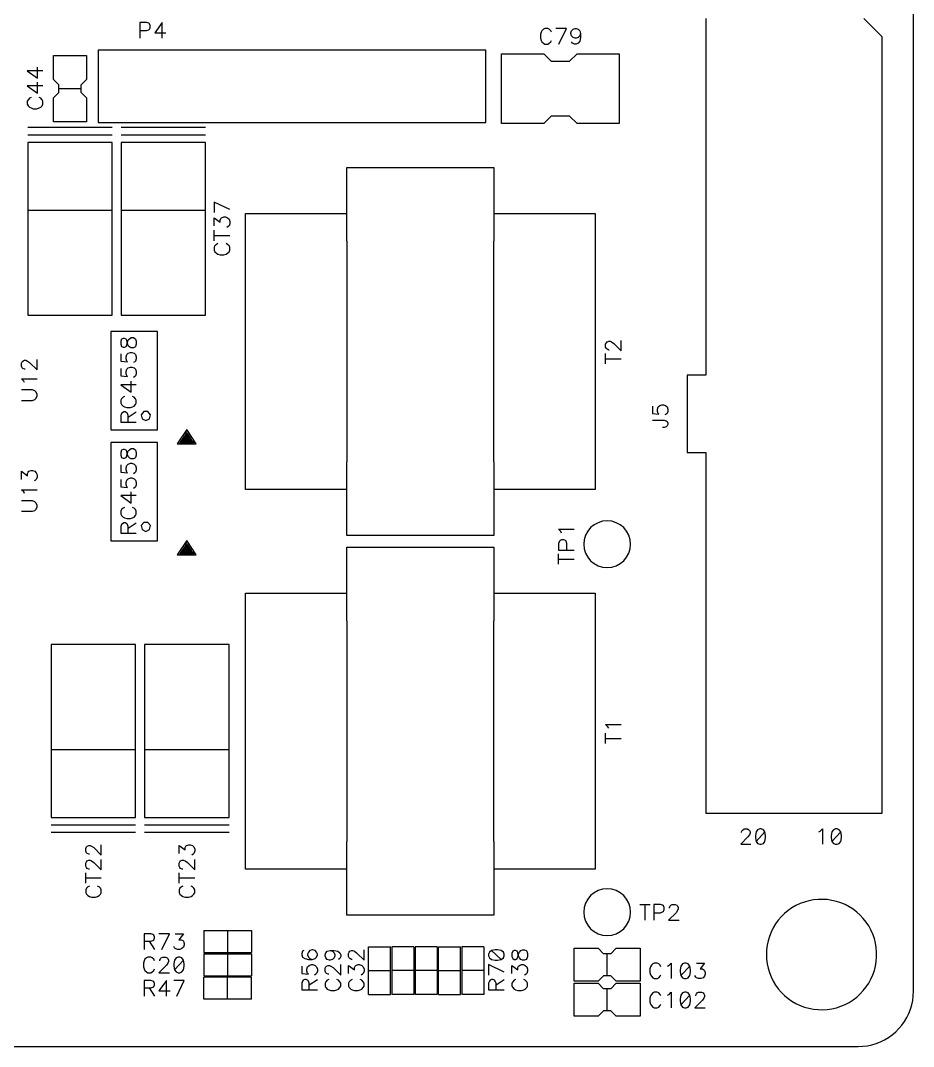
# Model space of a CAD drawing. Extents: x 295 to 953, y 10 to 290.
# Drawn here: x 703.4 to 800.5, y 69.9 to 181.4 of the extents above; entities that cross this region are included whole.
import ezdxf

# ---------------------------------------------------------------- set-up
doc = ezdxf.new("R2010")
doc.units = 0
doc.header["$LTSCALE"] = 5
doc.header["$MEASUREMENT"] = 0
doc.layers.add('130409_DV-DPH-A6_TSK', color=10, linetype='CONTINUOUS')

msp = doc.modelspace()

# ---------------------------------------------------------------- linework, layer by layer
at = {"layer": '130409_DV-DPH-A6_TSK', "color": 7}
for p, q in [((800.48, 75.88), (800.48, 263.88)), ((800.48, 75.88), (800.48, 263.88)), ((717.06, 181.22), (716.33, 181.22)), ((716.33, 181.22), (716.33, 179.51)), ((717.31, 181.14), (717.06, 181.22)), ((717.39, 181.06), (717.31, 181.14)), ((717.47, 180.9), (717.39, 181.06)), ((717.47, 180.65), (717.47, 180.9)), ((718.78, 181.22), (717.96, 180.08)), ((718.78, 179.51), (718.78, 181.22)), ((777.89, 181.66), (777.89, 142.86)), ((797.08, 179.66), (795.09, 181.66)), ((716.33, 180.33), (717.06, 180.33)), ((717.06, 180.33), (717.31, 180.41)), ((717.31, 180.41), (717.39, 180.49)), ((717.39, 180.49), (717.47, 180.65)), ((717.96, 180.08), (719.18, 180.08)), ((759.98, 180.16), (759.91, 179.92)), ((759.91, 179.92), (759.91, 179.52)), ((760.07, 180.32), (759.98, 180.16)), ((760.23, 180.48), (760.07, 180.32)), ((760.39, 180.57), (760.23, 180.48)), ((760.71, 180.57), (760.39, 180.57)), ((760.87, 180.48), (760.71, 180.57)), ((761.04, 180.32), (760.87, 180.48)), ((761.12, 180.16), (761.04, 180.32)), ((762.73, 180.57), (761.6, 180.57)), ((761.92, 178.87), (762.73, 180.57)), ((763.22, 180.08), (763.3, 180.32)), ((763.22, 180), (763.22, 180.08)), ((763.3, 179.76), (763.22, 180)), ((763.3, 180.32), (763.46, 180.48)), ((763.46, 179.59), (763.3, 179.76)), ((763.46, 180.48), (763.7, 180.57)), ((763.7, 179.52), (763.46, 179.59)), ((763.7, 180.57), (763.78, 180.57)), ((763.78, 180.57), (764.02, 180.48)), ((764.02, 179.59), (763.78, 179.52)), ((764.02, 180.48), (764.19, 180.32)), ((764.19, 179.76), (764.02, 179.59)), ((764.19, 180.32), (764.26, 180)), ((764.26, 180), (764.19, 179.76)), ((764.26, 179.59), (764.19, 179.19)), ((764.26, 180), (764.26, 179.59)), ((797.08, 95.26), (797.08, 179.66)), ((759.91, 179.52), (759.98, 179.27)), ((759.98, 179.27), (760.07, 179.11)), ((760.07, 179.11), (760.23, 178.95)), ((760.23, 178.95), (760.39, 178.87)), ((760.39, 178.87), (760.71, 178.87)), ((760.71, 178.87), (760.87, 178.95)), ((760.87, 178.95), (761.04, 179.11)), ((761.04, 179.11), (761.12, 179.27)), ((763.38, 178.95), (763.3, 179.11)), ((763.62, 178.87), (763.38, 178.95)), ((763.78, 178.87), (763.62, 178.87)), ((763.78, 179.52), (763.7, 179.52)), ((764.02, 178.95), (763.78, 178.87)), ((764.19, 179.19), (764.02, 178.95)), ((706.94, 175.02), (706.94, 177.62)), ((706.94, 177.62), (710.55, 177.62)), ((710.55, 177.62), (710.55, 175.02)), ((730.34, 178.21), (711.8, 178.21)), ((711.8, 178.21), (711.8, 170.34)), ((753.96, 178.21), (730.34, 178.21)), ((753.96, 170.34), (753.96, 178.21)), ((755.69, 170.22), (755.69, 177.82)), ((755.69, 177.82), (760.28, 177.82)), ((760.28, 177.82), (761.09, 177.02)), ((763.08, 177.02), (763.89, 177.82)), ((763.89, 177.82), (768.48, 177.82)), ((768.48, 177.82), (768.48, 170.22)), ((705.23, 175.15), (705.23, 176.36)), ((761.09, 177.02), (763.08, 177.02)), ((705.8, 175.96), (704.1, 175.96)), ((704.1, 175.96), (705.23, 175.15)), ((705.8, 174.34), (704.1, 174.34)), ((704.1, 174.34), (705.23, 173.53)), ((705.23, 173.53), (705.23, 174.74)), ((707.54, 174.42), (706.94, 175.02)), ((707.54, 173.62), (707.54, 174.42)), ((707.54, 174.02), (709.95, 174.02)), ((710.55, 175.02), (709.95, 174.42)), ((709.95, 173.62), (709.95, 174.42)), ((704.35, 172.97), (704.19, 172.81)), ((704.51, 173.05), (704.35, 172.97)), ((705.56, 172.97), (705.39, 173.05)), ((705.72, 172.81), (705.56, 172.97)), ((706.94, 173.02), (707.54, 173.62)), ((706.94, 170.42), (706.94, 173.02)), ((709.95, 173.62), (710.55, 173.02)), ((710.55, 173.02), (710.55, 170.42)), ((704.19, 172.81), (704.1, 172.65)), ((704.1, 172.65), (704.1, 172.33)), ((704.1, 172.33), (704.19, 172.16)), ((704.19, 172.16), (704.35, 172)), ((704.35, 172), (704.51, 171.92)), ((704.51, 171.92), (704.75, 171.84)), ((704.75, 171.84), (705.15, 171.84)), ((705.15, 171.84), (705.39, 171.92)), ((705.39, 171.92), (705.56, 172)), ((705.56, 172), (705.72, 172.16)), ((705.8, 172.65), (705.72, 172.81)), ((705.72, 172.16), (705.8, 172.33)), ((705.8, 172.33), (705.8, 172.65)), ((761.09, 171.02), (760.28, 170.22)), ((763.08, 171.02), (761.09, 171.02)), ((763.89, 170.22), (763.08, 171.02)), ((713.34, 169.78), (704.15, 169.78)), ((710.55, 170.42), (706.94, 170.42)), ((711.8, 170.34), (753.96, 170.34)), ((723.5, 169.78), (714.31, 169.78)), ((760.28, 170.22), (755.69, 170.22)), ((768.48, 170.22), (763.89, 170.22)), ((713.34, 168.98), (704.15, 168.98)), ((723.5, 168.98), (714.31, 168.98)), ((704.15, 168.18), (704.15, 149.38)), ((713.34, 168.18), (704.15, 168.18)), ((713.34, 149.38), (713.34, 168.18)), ((714.31, 168.18), (714.31, 149.38)), ((723.5, 168.18), (714.31, 168.18)), ((723.5, 149.38), (723.5, 168.18)), ((738.85, 165.45), (754.84, 165.45)), ((738.85, 157.45), (738.85, 165.45)), ((754.84, 165.45), (754.84, 157.45)), ((713.34, 160.78), (704.15, 160.78)), ((723.5, 160.78), (714.31, 160.78)), ((726.12, 160.87), (724.43, 161.67)), ((724.43, 161.67), (724.43, 160.55)), ((724.43, 159.1), (724.43, 159.99)), ((724.43, 159.99), (725.07, 159.5)), ((725.07, 159.74), (725.16, 159.9)), ((725.07, 159.5), (725.07, 159.74)), ((725.16, 159.9), (725.24, 159.99)), ((725.24, 159.99), (725.48, 160.07)), ((725.48, 160.07), (725.64, 160.07)), ((725.64, 160.07), (725.88, 159.99)), ((725.88, 159.99), (726.04, 159.82)), ((726.04, 159.82), (726.12, 159.58)), ((726.12, 159.58), (726.12, 159.34)), ((727.84, 160.44), (738.85, 160.44)), ((727.84, 130.45), (727.84, 160.44)), ((754.84, 160.44), (765.85, 160.44)), ((765.85, 160.44), (765.85, 130.45)), ((724.43, 157.49), (724.43, 158.62)), ((725.96, 159.02), (725.8, 158.94)), ((726.04, 159.1), (725.96, 159.02)), ((726.12, 159.34), (726.04, 159.1)), ((724.43, 158.06), (726.12, 158.06)), ((738.85, 157.45), (738.85, 133.44)), ((754.84, 133.44), (754.84, 157.45)), ((724.51, 156.93), (724.43, 156.77)), ((724.43, 156.77), (724.43, 156.45)), ((724.43, 156.45), (724.51, 156.29)), ((724.67, 157.09), (724.51, 156.93)), ((724.51, 156.29), (724.67, 156.13)), ((724.84, 157.17), (724.67, 157.09)), ((725.88, 157.09), (725.72, 157.17)), ((726.04, 156.93), (725.88, 157.09)), ((725.88, 156.13), (726.04, 156.29)), ((726.12, 156.77), (726.04, 156.93)), ((726.04, 156.29), (726.12, 156.45)), ((726.12, 156.45), (726.12, 156.77)), ((724.67, 156.13), (724.84, 156.04)), ((724.84, 156.04), (725.07, 155.96)), ((725.07, 155.96), (725.48, 155.96)), ((725.48, 155.96), (725.72, 156.04)), ((725.72, 156.04), (725.88, 156.13)), ((704.15, 149.38), (713.34, 149.38)), ((714.31, 149.38), (723.5, 149.38)), ((713.19, 147.61), (713.19, 136.94)), ((718.27, 147.61), (713.19, 147.61)), ((718.27, 146.08), (718.27, 147.61)), ((714.36, 146.79), (714.28, 146.55)), ((714.28, 146.55), (714.28, 146.23)), ((714.28, 146.23), (714.36, 145.99)), ((714.52, 146.87), (714.36, 146.79)), ((714.68, 146.87), (714.52, 146.87)), ((714.84, 146.79), (714.68, 146.87)), ((714.92, 146.63), (714.84, 146.79)), ((714.84, 145.99), (714.92, 146.15)), ((715, 146.31), (714.92, 146.63)), ((714.92, 146.15), (715, 146.47)), ((715, 146.47), (715.08, 146.71)), ((715.08, 146.07), (715, 146.31)), ((715.08, 146.71), (715.24, 146.87)), ((715.24, 146.87), (715.4, 146.95)), ((715.4, 146.95), (715.64, 146.95)), ((715.64, 146.95), (715.8, 146.87)), ((715.8, 146.87), (715.88, 146.79)), ((715.88, 146.79), (715.96, 146.55)), ((715.96, 146.23), (715.88, 145.99)), ((715.96, 146.55), (715.96, 146.23)), ((767, 146.24), (767.09, 146.4)), ((767, 145.92), (767, 146.24)), ((767.09, 146.4), (767.16, 146.48)), ((767.16, 146.48), (767.33, 146.55)), ((767.33, 146.55), (767.48, 146.55)), ((767.48, 146.55), (767.64, 146.48)), ((767.64, 146.48), (767.88, 146.32)), ((767.88, 146.32), (768.67, 145.52)), ((768.67, 145.52), (768.67, 146.64)), ((714.28, 145.19), (714.28, 144.39)), ((714.36, 145.99), (714.52, 145.91)), ((714.52, 145.91), (714.68, 145.91)), ((714.68, 145.91), (714.84, 145.99)), ((714.84, 144.87), (714.92, 145.11)), ((714.92, 145.11), (715.08, 145.27)), ((715.24, 145.91), (715.08, 146.07)), ((715.08, 145.27), (715.32, 145.35)), ((715.4, 145.83), (715.24, 145.91)), ((715.32, 145.35), (715.48, 145.35)), ((715.64, 145.83), (715.4, 145.83)), ((715.48, 145.35), (715.72, 145.27)), ((715.8, 145.91), (715.64, 145.83)), ((715.72, 145.27), (715.88, 145.11)), ((715.88, 145.99), (715.8, 145.91)), ((715.88, 145.11), (715.96, 144.87)), ((718.27, 136.94), (718.27, 146.08)), ((767.09, 145.76), (767, 145.92)), ((767, 144.1), (767, 145.21)), ((767.16, 145.68), (767.09, 145.76)), ((767.33, 145.6), (767.16, 145.68)), ((767.4, 145.6), (767.33, 145.6)), ((703.47, 144.17), (703.55, 144.32)), ((703.47, 143.84), (703.47, 144.17)), ((703.55, 144.32), (703.63, 144.41)), ((703.63, 144.41), (703.79, 144.49)), ((703.79, 144.49), (703.95, 144.49)), ((703.95, 144.49), (704.11, 144.41)), ((704.11, 144.41), (704.36, 144.25)), ((704.36, 144.25), (705.17, 143.44)), ((705.17, 143.44), (705.17, 144.57)), ((714.28, 144.39), (715, 144.31)), ((714.84, 144.63), (714.84, 144.87)), ((714.92, 144.39), (714.84, 144.63)), ((715, 144.31), (714.92, 144.39)), ((715.8, 144.31), (715.64, 144.23)), ((715.88, 144.39), (715.8, 144.31)), ((715.96, 144.63), (715.88, 144.39)), ((715.96, 144.87), (715.96, 144.63)), ((767, 144.65), (768.67, 144.65)), ((703.55, 143.68), (703.47, 143.84)), ((703.63, 143.6), (703.55, 143.68)), ((703.79, 143.52), (703.63, 143.6)), ((703.87, 143.52), (703.79, 143.52)), ((714.28, 143.59), (714.28, 142.79)), ((714.28, 142.79), (715, 142.71)), ((714.84, 143.27), (714.92, 143.51)), ((714.84, 143.03), (714.84, 143.27)), ((714.92, 142.79), (714.84, 143.03)), ((714.92, 143.51), (715.08, 143.67)), ((715, 142.71), (714.92, 142.79)), ((715.08, 143.67), (715.32, 143.75)), ((715.32, 143.75), (715.48, 143.75)), ((715.48, 143.75), (715.72, 143.67)), ((715.72, 143.67), (715.88, 143.51)), ((715.88, 142.79), (715.8, 142.71)), ((715.88, 143.51), (715.96, 143.27)), ((715.96, 143.03), (715.88, 142.79)), ((715.96, 143.27), (715.96, 143.03)), ((777.89, 142.86), (775.88, 142.86)), ((775.88, 142.86), (775.88, 134.46)), ((703.71, 142.23), (703.47, 142.47)), ((703.47, 142.47), (705.17, 142.47)), ((703.79, 142.07), (703.71, 142.23)), ((715.96, 141.83), (714.28, 141.83)), ((714.28, 141.83), (715.4, 141.03)), ((715.4, 141.03), (715.4, 142.23)), ((715.8, 142.71), (715.64, 142.63)), ((704.68, 141.26), (703.47, 141.26)), ((704.92, 141.18), (704.68, 141.26)), ((705.08, 141.02), (704.92, 141.18)), ((705.17, 140.78), (705.08, 141.02)), ((705.08, 140.37), (705.17, 140.62)), ((705.17, 140.62), (705.17, 140.78)), ((714.68, 140.55), (714.52, 140.47)), ((715.72, 140.47), (715.56, 140.55)), ((703.47, 140.13), (704.68, 140.13)), ((704.68, 140.13), (704.92, 140.21)), ((704.92, 140.21), (705.08, 140.37)), ((714.36, 140.31), (714.28, 140.15)), ((714.28, 140.15), (714.28, 139.83)), ((714.28, 139.83), (714.36, 139.67)), ((714.52, 140.47), (714.36, 140.31)), ((714.36, 139.67), (714.52, 139.51)), ((714.52, 139.51), (714.68, 139.43)), ((715.56, 139.43), (715.72, 139.51)), ((715.88, 140.31), (715.72, 140.47)), ((715.72, 139.51), (715.88, 139.67)), ((715.96, 140.15), (715.88, 140.31)), ((715.88, 139.67), (715.96, 139.83)), ((715.96, 139.83), (715.96, 140.15)), ((772.08, 139.49), (772.08, 138.7)), ((772.72, 139.41), (772.88, 139.57)), ((772.88, 139.57), (773.12, 139.65)), ((773.12, 139.65), (773.28, 139.65)), ((773.28, 139.65), (773.51, 139.57)), ((773.51, 139.57), (773.68, 139.41)), ((714.36, 138.71), (714.28, 138.47)), ((714.28, 138.47), (714.28, 137.75)), ((714.44, 138.79), (714.36, 138.71)), ((714.6, 138.87), (714.44, 138.79)), ((714.76, 138.87), (714.6, 138.87)), ((714.68, 139.43), (714.92, 139.35)), ((714.92, 138.79), (714.76, 138.87)), ((714.92, 139.35), (715.32, 139.35)), ((715, 138.71), (714.92, 138.79)), ((715.08, 138.47), (715, 138.71)), ((715.08, 138.31), (715.96, 138.87)), ((715.08, 137.75), (715.08, 138.47)), ((715.32, 139.35), (715.56, 139.43)), ((716.78, 138.92), (716.5, 138.57)), ((716.5, 138.57), (716.6, 138.14)), ((717.22, 138.92), (716.78, 138.92)), ((717.5, 138.57), (717.22, 138.92)), ((717.4, 138.14), (717.5, 138.57)), ((772.08, 138.7), (772.8, 138.62)), ((772.64, 139.17), (772.72, 139.41)), ((772.64, 138.93), (772.64, 139.17)), ((772.72, 138.7), (772.64, 138.93)), ((772.8, 138.62), (772.72, 138.7)), ((773.59, 138.62), (773.44, 138.54)), ((773.68, 138.7), (773.59, 138.62)), ((773.68, 139.41), (773.75, 139.17)), ((773.75, 138.93), (773.68, 138.7)), ((773.75, 139.17), (773.75, 138.93)), ((714.28, 137.75), (715.96, 137.75)), ((716.6, 138.14), (717, 137.95)), ((717, 137.95), (717.4, 138.14)), ((772.08, 137.98), (773.35, 137.98)), ((773.35, 137.98), (773.59, 137.9)), ((773.59, 137.27), (773.35, 137.19)), ((773.59, 137.9), (773.68, 137.83)), ((773.68, 137.35), (773.59, 137.27)), ((773.68, 137.83), (773.75, 137.66)), ((773.75, 137.51), (773.68, 137.35)), ((773.75, 137.66), (773.75, 137.51)), ((713.19, 136.94), (718.27, 136.94)), ((721.44, 136.96), (720.41, 135.41)), ((721.04, 136.13), (721.85, 136.13)), ((721.12, 136.24), (721.77, 136.24)), ((721.2, 136.36), (721.69, 136.36)), ((721.27, 136.48), (721.62, 136.48)), ((721.36, 136.59), (721.53, 136.59)), ((721.43, 136.71), (721.46, 136.71)), ((722.48, 135.41), (721.44, 136.96)), ((773.35, 137.19), (773.2, 137.19)), ((713.19, 135.54), (713.19, 124.87)), ((718.27, 135.54), (713.19, 135.54)), ((718.27, 134.02), (718.27, 135.54)), ((720.41, 135.41), (722.48, 135.41)), ((720.65, 135.54), (722.24, 135.54)), ((720.73, 135.66), (722.16, 135.66)), ((720.81, 135.77), (722.08, 135.77)), ((720.88, 135.89), (722.01, 135.89)), ((720.96, 136.01), (721.93, 136.01)), ((714.36, 134.73), (714.28, 134.48)), ((714.28, 134.48), (714.28, 134.16)), ((714.28, 134.16), (714.36, 133.93)), ((714.52, 134.8), (714.36, 134.73)), ((714.36, 133.93), (714.52, 133.84)), ((714.68, 134.8), (714.52, 134.8)), ((714.84, 134.73), (714.68, 134.8)), ((714.68, 133.84), (714.84, 133.93)), ((714.92, 134.57), (714.84, 134.73)), ((714.84, 133.93), (714.92, 134.09)), ((715, 134.25), (714.92, 134.57)), ((714.92, 134.09), (715, 134.41)), ((715, 134.41), (715.08, 134.65)), ((715.08, 134.01), (715, 134.25)), ((715.08, 134.65), (715.24, 134.8)), ((715.24, 133.84), (715.08, 134.01)), ((715.24, 134.8), (715.4, 134.89)), ((715.4, 134.89), (715.64, 134.89)), ((715.64, 134.89), (715.8, 134.8)), ((715.8, 134.8), (715.88, 134.73)), ((715.88, 133.93), (715.8, 133.84)), ((715.88, 134.73), (715.96, 134.48)), ((715.96, 134.16), (715.88, 133.93)), ((715.96, 134.48), (715.96, 134.16)), ((718.27, 124.87), (718.27, 134.02)), ((775.88, 134.46), (777.89, 134.46)), ((777.89, 134.46), (777.89, 95.26)), ((714.28, 133.13), (714.28, 132.33)), ((714.52, 133.84), (714.68, 133.84)), ((714.84, 132.81), (714.92, 133.05)), ((714.84, 132.56), (714.84, 132.81)), ((714.92, 133.05), (715.08, 133.2)), ((715.08, 133.2), (715.32, 133.29)), ((715.4, 133.77), (715.24, 133.84)), ((715.32, 133.29), (715.48, 133.29)), ((715.64, 133.77), (715.4, 133.77)), ((715.48, 133.29), (715.72, 133.2)), ((715.8, 133.84), (715.64, 133.77)), ((715.72, 133.2), (715.88, 133.05)), ((715.88, 133.05), (715.96, 132.81)), ((715.96, 132.81), (715.96, 132.56)), ((738.85, 125.45), (738.85, 133.44)), ((754.84, 133.44), (754.84, 125.45)), ((703.47, 131.54), (703.47, 132.42)), ((703.47, 132.42), (704.11, 131.94)), ((704.11, 132.18), (704.2, 132.34)), ((704.11, 131.94), (704.11, 132.18)), ((704.2, 132.34), (704.28, 132.42)), ((704.28, 132.42), (704.52, 132.5)), ((704.52, 132.5), (704.68, 132.5)), ((704.68, 132.5), (704.92, 132.42)), ((704.92, 132.42), (705.08, 132.26)), ((705.08, 132.26), (705.17, 132.02)), ((705.17, 131.78), (705.08, 131.54)), ((705.17, 132.02), (705.17, 131.78)), ((714.28, 132.33), (715, 132.24)), ((714.92, 132.33), (714.84, 132.56)), ((715, 132.24), (714.92, 132.33)), ((715.08, 131.6), (715.32, 131.69)), ((715.32, 131.69), (715.48, 131.69)), ((715.48, 131.69), (715.72, 131.6)), ((715.8, 132.24), (715.64, 132.16)), ((715.88, 132.33), (715.8, 132.24)), ((715.96, 132.56), (715.88, 132.33)), ((705, 131.46), (704.84, 131.38)), ((705.08, 131.54), (705, 131.46)), ((714.28, 131.52), (714.28, 130.73)), ((714.28, 130.73), (715, 130.64)), ((714.84, 131.2), (714.92, 131.45)), ((714.84, 130.96), (714.84, 131.2)), ((714.92, 130.73), (714.84, 130.96)), ((714.92, 131.45), (715.08, 131.6)), ((715, 130.64), (714.92, 130.73)), ((715.8, 130.64), (715.64, 130.56)), ((715.72, 131.6), (715.88, 131.45)), ((715.88, 130.73), (715.8, 130.64)), ((715.88, 131.45), (715.96, 131.2)), ((715.96, 130.96), (715.88, 130.73)), ((715.96, 131.2), (715.96, 130.96)), ((703.71, 130.17), (703.47, 130.41)), ((703.47, 130.41), (705.17, 130.41)), ((703.79, 130), (703.71, 130.17)), ((715.96, 129.77), (714.28, 129.77)), ((714.28, 129.77), (715.4, 128.96)), ((715.4, 128.96), (715.4, 130.17)), ((738.85, 130.45), (727.84, 130.45)), ((765.85, 130.45), (754.84, 130.45)), ((704.68, 129.2), (703.47, 129.2)), ((704.92, 129.11), (704.68, 129.2)), ((705.08, 128.95), (704.92, 129.11)), ((704.92, 128.15), (705.08, 128.31)), ((705.17, 128.71), (705.08, 128.95)), ((705.08, 128.31), (705.17, 128.55)), ((705.17, 128.55), (705.17, 128.71)), ((714.52, 128.4), (714.36, 128.25)), ((714.68, 128.48), (714.52, 128.4)), ((715.72, 128.4), (715.56, 128.48)), ((715.88, 128.25), (715.72, 128.4)), ((703.47, 128.07), (704.68, 128.07)), ((704.68, 128.07), (704.92, 128.15)), ((714.36, 128.25), (714.28, 128.08)), ((714.28, 128.08), (714.28, 127.76)), ((714.28, 127.76), (714.36, 127.6)), ((714.36, 127.6), (714.52, 127.44)), ((714.52, 127.44), (714.68, 127.36)), ((714.68, 127.36), (714.92, 127.28)), ((714.92, 127.28), (715.32, 127.28)), ((715.32, 127.28), (715.56, 127.36)), ((715.56, 127.36), (715.72, 127.44)), ((715.72, 127.44), (715.88, 127.6)), ((715.96, 128.08), (715.88, 128.25)), ((715.88, 127.6), (715.96, 127.76)), ((715.96, 127.76), (715.96, 128.08)), ((714.36, 126.64), (714.28, 126.4)), ((714.28, 126.4), (714.28, 125.68)), ((714.44, 126.72), (714.36, 126.64)), ((714.6, 126.8), (714.44, 126.72)), ((714.76, 126.8), (714.6, 126.8)), ((714.92, 126.72), (714.76, 126.8)), ((715, 126.64), (714.92, 126.72)), ((715.08, 126.4), (715, 126.64)), ((715.08, 126.24), (715.96, 126.8)), ((715.08, 125.68), (715.08, 126.4)), ((716.78, 126.85), (716.5, 126.51)), ((716.5, 126.51), (716.6, 126.08)), ((716.6, 126.08), (717, 125.89)), ((717.22, 126.85), (716.78, 126.85)), ((717, 125.89), (717.4, 126.08)), ((717.5, 126.51), (717.22, 126.85)), ((717.4, 126.08), (717.5, 126.51)), ((762.13, 125.86), (761.88, 126.11)), ((761.88, 126.11), (763.58, 126.11)), ((765.37, 126.29), (765.05, 125.9)), ((765.76, 126.6), (765.37, 126.29)), ((766.19, 126.83), (765.76, 126.6)), ((766.67, 126.98), (766.19, 126.83)), ((767.17, 127.03), (766.67, 126.98)), ((767.66, 126.98), (767.17, 127.03)), ((768.14, 126.83), (767.66, 126.98)), ((768.57, 126.6), (768.14, 126.83)), ((768.96, 126.29), (768.57, 126.6)), ((769.28, 125.9), (768.96, 126.29)), ((714.28, 125.68), (715.96, 125.68)), ((754.84, 125.45), (738.85, 125.45)), ((762.21, 124.97), (762.05, 124.89)), ((762.21, 125.7), (762.13, 125.86)), ((762.45, 124.97), (762.21, 124.97)), ((762.62, 124.89), (762.45, 124.97)), ((764.67, 124.98), (764.63, 124.49)), ((764.82, 125.46), (764.67, 124.98)), ((765.05, 125.9), (764.82, 125.46)), ((769.51, 125.46), (769.28, 125.9)), ((769.66, 124.98), (769.51, 125.46)), ((769.71, 124.49), (769.66, 124.98)), ((713.19, 124.87), (718.27, 124.87)), ((721.44, 124.89), (720.41, 123.35)), ((720.88, 123.83), (722.01, 123.83)), ((720.96, 123.94), (721.93, 123.94)), ((721.04, 124.06), (721.85, 124.06)), ((721.12, 124.18), (721.77, 124.18)), ((721.2, 124.29), (721.69, 124.29)), ((721.27, 124.41), (721.62, 124.41)), ((721.36, 124.53), (721.53, 124.53)), ((721.43, 124.65), (721.46, 124.65)), ((722.48, 123.35), (721.44, 124.89)), ((738.85, 124.17), (754.84, 124.17)), ((738.85, 116.17), (738.85, 124.17)), ((754.84, 124.17), (754.84, 116.17)), ((761.97, 124.81), (761.88, 124.57)), ((761.88, 124.57), (761.88, 123.84)), ((761.88, 123.84), (763.58, 123.84)), ((762.05, 124.89), (761.97, 124.81)), ((762.69, 124.81), (762.62, 124.89)), ((762.77, 124.57), (762.69, 124.81)), ((762.77, 123.84), (762.77, 124.57)), ((764.63, 124.49), (764.67, 123.99)), ((764.67, 123.99), (764.82, 123.52)), ((769.51, 123.52), (769.66, 123.99)), ((769.66, 123.99), (769.71, 124.49)), ((720.41, 123.35), (722.48, 123.35)), ((720.65, 123.48), (722.24, 123.48)), ((720.73, 123.59), (722.16, 123.59)), ((720.81, 123.71), (722.08, 123.71)), ((761.88, 122.31), (761.88, 123.44)), ((761.88, 122.87), (763.58, 122.87)), ((764.82, 123.52), (765.05, 123.08)), ((765.05, 123.08), (765.37, 122.69)), ((768.96, 122.69), (769.28, 123.08)), ((769.28, 123.08), (769.51, 123.52)), ((765.37, 122.69), (765.76, 122.38)), ((765.76, 122.38), (766.19, 122.15)), ((766.19, 122.15), (766.67, 122)), ((766.67, 122), (767.17, 121.95)), ((767.17, 121.95), (767.66, 122)), ((767.66, 122), (768.14, 122.15)), ((768.14, 122.15), (768.57, 122.38)), ((768.57, 122.38), (768.96, 122.69)), ((727.84, 119.17), (738.85, 119.17)), ((727.84, 89.17), (727.84, 119.17)), ((754.84, 119.17), (765.85, 119.17)), ((765.85, 119.17), (765.85, 89.17)), ((738.85, 116.17), (738.85, 92.17)), ((754.84, 92.17), (754.84, 116.17)), ((706.69, 113.57), (706.69, 94.77)), ((715.88, 113.57), (706.69, 113.57)), ((715.88, 94.77), (715.88, 113.57)), ((716.85, 113.57), (716.85, 94.77)), ((726.04, 113.57), (716.85, 113.57)), ((726.04, 94.77), (726.04, 113.57)), ((767.24, 104.64), (767, 104.88)), ((767, 104.88), (768.67, 104.88)), ((767, 102.82), (767, 103.93)), ((767.33, 104.49), (767.24, 104.64)), ((767, 103.37), (768.67, 103.37)), ((706.69, 102.17), (715.88, 102.17)), ((716.85, 102.17), (726.04, 102.17)), ((777.89, 95.26), (797.08, 95.26)), ((706.69, 94.77), (715.88, 94.77)), ((706.69, 93.97), (715.88, 93.97)), ((716.85, 94.77), (726.04, 94.77)), ((716.85, 93.97), (726.04, 93.97)), ((706.69, 93.17), (715.88, 93.17)), ((716.85, 93.17), (726.04, 93.17)), ((782.48, 92.66), (781.69, 91.87)), ((781.77, 93.21), (781.85, 93.38)), ((781.77, 93.14), (781.77, 93.21)), ((781.85, 93.38), (781.93, 93.45)), ((781.93, 93.45), (782.09, 93.53)), ((782.09, 93.53), (782.41, 93.53)), ((782.41, 93.53), (782.57, 93.45)), ((782.64, 92.9), (782.48, 92.66)), ((782.57, 93.45), (782.64, 93.38)), ((782.64, 93.38), (782.72, 93.21)), ((782.72, 93.06), (782.64, 92.9)), ((782.72, 93.21), (782.72, 93.06)), ((783.36, 93.21), (783.28, 92.82)), ((783.28, 92.82), (783.28, 92.58)), ((783.51, 93.45), (783.36, 93.21)), ((784.31, 93.21), (783.36, 92.18)), ((783.75, 93.53), (783.51, 93.45)), ((783.91, 93.53), (783.75, 93.53)), ((784.15, 93.45), (783.91, 93.53)), ((784.31, 93.21), (784.15, 93.45)), ((784.39, 92.82), (784.31, 93.21)), ((784.39, 92.58), (784.39, 92.82)), ((790.19, 93.21), (790.34, 93.3)), ((790.34, 93.3), (790.58, 93.53)), ((790.58, 93.53), (790.58, 91.87)), ((791.61, 93.21), (791.53, 92.82)), ((791.53, 92.82), (791.53, 92.58)), ((791.77, 93.45), (791.61, 93.21)), ((792.57, 93.21), (791.61, 92.18)), ((792.01, 93.53), (791.77, 93.45)), ((792.17, 93.53), (792.01, 93.53)), ((792.4, 93.45), (792.17, 93.53)), ((792.57, 93.21), (792.4, 93.45)), ((792.64, 92.82), (792.57, 93.21)), ((792.64, 92.58), (792.64, 92.82)), ((710.46, 91.42), (710.54, 91.58)), ((710.54, 91.58), (710.62, 91.67)), ((710.62, 91.67), (710.78, 91.75)), ((710.78, 91.75), (710.94, 91.75)), ((710.94, 91.75), (711.1, 91.67)), ((711.1, 91.67), (711.35, 91.5)), ((711.35, 91.5), (712.15, 90.7)), ((712.15, 90.7), (712.15, 91.82)), ((720.62, 90.86), (720.62, 91.75)), ((720.62, 91.75), (721.26, 91.26)), ((721.26, 91.5), (721.35, 91.67)), ((721.26, 91.26), (721.26, 91.5)), ((721.35, 91.67), (721.43, 91.75)), ((721.43, 91.75), (721.67, 91.82)), ((721.67, 91.82), (721.83, 91.82)), ((721.83, 91.82), (722.07, 91.75)), ((722.07, 91.75), (722.23, 91.58)), ((722.23, 91.58), (722.31, 91.34)), ((738.85, 84.17), (738.85, 92.17)), ((754.84, 92.17), (754.84, 84.17)), ((781.69, 91.87), (782.8, 91.87)), ((783.28, 92.58), (783.36, 92.18)), ((783.36, 92.18), (783.51, 91.94)), ((783.51, 91.94), (783.75, 91.87)), ((783.75, 91.87), (783.91, 91.87)), ((783.91, 91.87), (784.15, 91.94)), ((784.15, 91.94), (784.31, 92.18)), ((784.31, 92.18), (784.39, 92.58)), ((791.53, 92.58), (791.61, 92.18)), ((791.61, 92.18), (791.77, 91.94)), ((791.77, 91.94), (792.01, 91.87)), ((792.01, 91.87), (792.17, 91.87)), ((792.17, 91.87), (792.4, 91.94)), ((792.4, 91.94), (792.57, 92.18)), ((792.57, 92.18), (792.64, 92.58)), ((710.46, 91.1), (710.46, 91.42)), ((710.54, 90.94), (710.46, 91.1)), ((710.62, 90.86), (710.54, 90.94)), ((710.78, 90.78), (710.62, 90.86)), ((710.87, 90.78), (710.78, 90.78)), ((722.15, 90.78), (721.99, 90.7)), ((722.23, 90.86), (722.15, 90.78)), ((722.31, 91.1), (722.23, 90.86)), ((722.31, 91.34), (722.31, 91.1)), ((710.46, 89.82), (710.54, 89.97)), ((710.46, 89.49), (710.46, 89.82)), ((710.54, 89.33), (710.46, 89.49)), ((710.54, 89.97), (710.62, 90.05)), ((710.62, 89.25), (710.54, 89.33)), ((710.62, 90.05), (710.78, 90.14)), ((710.78, 89.17), (710.62, 89.25)), ((710.78, 90.14), (710.94, 90.14)), ((710.94, 90.14), (711.1, 90.05)), ((711.1, 90.05), (711.35, 89.89)), ((711.35, 89.89), (712.15, 89.09)), ((712.15, 89.09), (712.15, 90.22)), ((720.62, 89.82), (720.7, 89.97)), ((720.62, 89.49), (720.62, 89.82)), ((720.7, 89.33), (720.62, 89.49)), ((720.7, 89.97), (720.78, 90.05)), ((720.78, 89.25), (720.7, 89.33)), ((720.78, 90.05), (720.94, 90.14)), ((720.94, 89.17), (720.78, 89.25)), ((720.94, 90.14), (721.1, 90.14)), ((721.1, 90.14), (721.26, 90.05)), ((721.26, 90.05), (721.51, 89.89)), ((721.51, 89.89), (722.31, 89.09)), ((722.31, 89.09), (722.31, 90.22)), ((710.46, 87.64), (710.46, 88.77)), ((710.46, 88.21), (712.15, 88.21)), ((710.87, 89.17), (710.78, 89.17)), ((720.62, 87.64), (720.62, 88.77)), ((720.62, 88.21), (722.31, 88.21)), ((721.03, 89.17), (720.94, 89.17)), ((738.85, 89.17), (727.84, 89.17)), ((765.85, 89.17), (754.84, 89.17)), ((710.54, 87.08), (710.46, 86.92)), ((710.7, 87.24), (710.54, 87.08)), ((710.87, 87.32), (710.7, 87.24)), ((711.91, 87.24), (711.75, 87.32)), ((712.07, 87.08), (711.91, 87.24)), ((712.15, 86.92), (712.07, 87.08)), ((720.7, 87.08), (720.62, 86.92)), ((720.86, 87.24), (720.7, 87.08)), ((721.03, 87.32), (720.86, 87.24)), ((722.07, 87.24), (721.91, 87.32)), ((722.23, 87.08), (722.07, 87.24)), ((722.31, 86.92), (722.23, 87.08)), ((767.17, 87.03), (766.67, 86.98)), ((767.66, 86.98), (767.17, 87.03)), ((710.46, 86.92), (710.46, 86.6)), ((710.46, 86.6), (710.54, 86.44)), ((710.54, 86.44), (710.7, 86.28)), ((710.7, 86.28), (710.87, 86.19)), ((710.87, 86.19), (711.1, 86.11)), ((711.1, 86.11), (711.51, 86.11)), ((711.51, 86.11), (711.75, 86.19)), ((711.75, 86.19), (711.91, 86.28)), ((711.91, 86.28), (712.07, 86.44)), ((712.07, 86.44), (712.15, 86.6)), ((712.15, 86.6), (712.15, 86.92)), ((720.62, 86.92), (720.62, 86.6)), ((720.62, 86.6), (720.7, 86.44)), ((720.7, 86.44), (720.86, 86.28)), ((720.86, 86.28), (721.03, 86.19)), ((721.03, 86.19), (721.26, 86.11)), ((721.26, 86.11), (721.67, 86.11)), ((721.67, 86.11), (721.91, 86.19)), ((721.91, 86.19), (722.07, 86.28)), ((722.07, 86.28), (722.23, 86.44)), ((722.23, 86.44), (722.31, 86.6)), ((722.31, 86.6), (722.31, 86.92)), ((765.05, 85.89), (764.82, 85.46)), ((765.37, 86.28), (765.05, 85.89)), ((765.76, 86.6), (765.37, 86.28)), ((766.19, 86.83), (765.76, 86.6)), ((766.67, 86.98), (766.19, 86.83)), ((768.14, 86.83), (767.66, 86.98)), ((768.57, 86.6), (768.14, 86.83)), ((768.96, 86.28), (768.57, 86.6)), ((769.28, 85.89), (768.96, 86.28)), ((769.51, 85.46), (769.28, 85.89)), ((764.67, 84.98), (764.63, 84.49)), ((764.82, 85.46), (764.67, 84.98)), ((769.66, 84.98), (769.51, 85.46)), ((769.71, 84.49), (769.66, 84.98)), ((770.7, 85.32), (771.83, 85.32)), ((771.26, 85.32), (771.26, 83.62)), ((772.96, 85.32), (772.23, 85.32)), ((772.23, 85.32), (772.23, 83.62)), ((773.2, 85.24), (772.96, 85.32)), ((773.28, 85.16), (773.2, 85.24)), ((773.37, 85), (773.28, 85.16)), ((773.37, 84.75), (773.37, 85)), ((773.93, 85), (774.01, 85.16)), ((773.93, 84.91), (773.93, 85)), ((774.01, 85.16), (774.09, 85.24)), ((774.09, 85.24), (774.25, 85.32)), ((774.25, 85.32), (774.57, 85.32)), ((774.57, 85.32), (774.74, 85.24)), ((774.74, 85.24), (774.82, 85.16)), ((774.82, 85.16), (774.9, 85)), ((774.9, 84.83), (774.82, 84.67)), ((774.9, 85), (774.9, 84.83)), ((787.26, 84.94), (786.85, 84.66)), ((787.7, 85.2), (787.26, 84.94)), ((788.15, 85.41), (787.7, 85.2)), ((788.62, 85.58), (788.15, 85.41)), ((789.1, 85.72), (788.62, 85.58)), ((789.6, 85.81), (789.1, 85.72)), ((790.1, 85.87), (789.6, 85.81)), ((790.6, 85.88), (790.1, 85.87)), ((791.1, 85.85), (790.6, 85.88)), ((791.6, 85.77), (791.1, 85.85)), ((792.09, 85.66), (791.6, 85.77)), ((792.57, 85.5), (792.09, 85.66)), ((793.03, 85.31), (792.57, 85.5)), ((793.48, 85.08), (793.03, 85.31)), ((793.9, 84.81), (793.48, 85.08)), ((794.3, 84.5), (793.9, 84.81)), ((754.84, 84.17), (738.85, 84.17)), ((764.63, 84.49), (764.67, 83.99)), ((764.67, 83.99), (764.82, 83.51)), ((769.51, 83.51), (769.66, 83.99)), ((769.66, 83.99), (769.71, 84.49)), ((772.23, 84.43), (772.96, 84.43)), ((772.96, 84.43), (773.2, 84.51)), ((773.2, 84.51), (773.28, 84.59)), ((773.28, 84.59), (773.37, 84.75)), ((774.66, 84.43), (773.85, 83.62)), ((774.82, 84.67), (774.66, 84.43)), ((786.1, 83.99), (785.77, 83.61)), ((786.46, 84.34), (786.1, 83.99)), ((786.85, 84.66), (786.46, 84.34)), ((794.67, 84.17), (794.3, 84.5)), ((795.02, 83.8), (794.67, 84.17)), ((795.33, 83.4), (795.02, 83.8)), ((764.82, 83.51), (765.05, 83.07)), ((765.05, 83.07), (765.37, 82.69)), ((765.37, 82.69), (765.76, 82.37)), ((768.57, 82.37), (768.96, 82.69)), ((768.96, 82.69), (769.28, 83.07)), ((769.28, 83.07), (769.51, 83.51)), ((773.85, 83.62), (774.98, 83.62)), ((785.22, 82.77), (784.99, 82.32)), ((785.48, 83.2), (785.22, 82.77)), ((785.77, 83.61), (785.48, 83.2)), ((795.61, 82.99), (795.33, 83.4)), ((795.85, 82.55), (795.61, 82.99)), ((796.05, 82.09), (795.85, 82.55)), ((717.53, 82.14), (716.8, 82.14)), ((716.8, 82.14), (716.8, 80.44)), ((717.77, 82.06), (717.53, 82.14)), ((717.86, 81.98), (717.77, 82.06)), ((717.77, 81.41), (717.86, 81.49)), ((717.94, 81.82), (717.86, 81.98)), ((717.86, 81.49), (717.94, 81.66)), ((717.94, 81.66), (717.94, 81.82)), ((719.55, 82.14), (718.42, 82.14)), ((718.74, 80.44), (719.55, 82.14)), ((720.2, 82.14), (721.08, 82.14)), ((721.08, 82.14), (720.6, 81.49)), ((720.6, 81.49), (720.84, 81.49)), ((720.84, 81.49), (721.01, 81.41)), ((723.29, 82.51), (728.49, 82.51)), ((723.29, 82.51), (723.29, 80.11)), ((725.89, 82.51), (725.89, 80.11)), ((728.49, 82.51), (728.49, 80.11)), ((765.76, 82.37), (766.19, 82.14)), ((766.19, 82.14), (766.67, 81.99)), ((766.67, 81.99), (767.17, 81.95)), ((767.17, 81.95), (767.66, 81.99)), ((767.66, 81.99), (768.14, 82.14)), ((768.14, 82.14), (768.57, 82.37)), ((784.81, 81.85), (784.66, 81.37)), ((784.99, 82.32), (784.81, 81.85)), ((796.22, 81.61), (796.05, 82.09)), ((796.34, 81.13), (796.22, 81.61)), ((716.8, 81.33), (717.53, 81.33)), ((717.37, 81.33), (717.94, 80.44)), ((717.53, 81.33), (717.77, 81.41)), ((720.12, 80.61), (720.04, 80.77)), ((720.2, 80.52), (720.12, 80.61)), ((720.44, 80.44), (720.2, 80.52)), ((720.68, 80.44), (720.44, 80.44)), ((720.92, 80.52), (720.68, 80.44)), ((721.08, 80.69), (720.92, 80.52)), ((721.01, 81.41), (721.08, 81.33)), ((721.08, 81.33), (721.16, 81.09)), ((721.16, 80.93), (721.08, 80.69)), ((721.16, 81.09), (721.16, 80.93)), ((735.08, 80.39), (734.84, 80.31)), ((735.16, 80.39), (735.08, 80.39)), ((735.4, 80.31), (735.16, 80.39)), ((740.73, 79.26), (740.73, 80.39)), ((741.2, 75.54), (741.2, 80.73)), ((741.2, 80.73), (743.6, 80.73)), ((743.6, 75.54), (743.6, 80.73)), ((743.74, 80.73), (743.74, 75.54)), ((746.14, 80.73), (743.74, 80.73)), ((746.14, 80.73), (746.14, 75.54)), ((746.28, 80.73), (746.28, 75.54)), ((748.68, 80.73), (746.28, 80.73)), ((748.68, 80.73), (748.68, 75.54)), ((748.82, 75.54), (748.82, 80.73)), ((748.82, 80.73), (751.22, 80.73)), ((751.22, 75.54), (751.22, 80.73)), ((751.36, 80.73), (751.36, 75.54)), ((753.76, 80.73), (751.36, 80.73)), ((753.76, 80.73), (753.76, 75.54)), ((755, 80.39), (754.59, 80.31)), ((755.24, 80.39), (755, 80.39)), ((755.64, 80.31), (755.24, 80.39)), ((757.78, 80.31), (757.94, 80.39)), ((757.94, 80.39), (758.18, 80.39)), ((758.18, 80.39), (758.34, 80.31)), ((763.57, 76.97), (763.57, 80.57)), ((763.57, 80.57), (766.17, 80.57)), ((766.17, 80.57), (766.77, 79.97)), ((767.56, 79.97), (768.16, 80.57)), ((768.16, 80.57), (770.76, 80.57)), ((770.76, 80.57), (770.76, 76.97)), ((784.5, 80.38), (784.48, 79.88)), ((784.56, 80.88), (784.5, 80.38)), ((784.66, 81.37), (784.56, 80.88)), ((796.43, 80.63), (796.34, 81.13)), ((796.47, 80.13), (796.43, 80.63)), ((716.8, 79.2), (716.73, 78.95)), ((716.89, 79.36), (716.8, 79.2)), ((717.05, 79.52), (716.89, 79.36)), ((717.21, 79.6), (717.05, 79.52)), ((717.53, 79.6), (717.21, 79.6)), ((717.69, 79.52), (717.53, 79.6)), ((717.86, 79.36), (717.69, 79.52)), ((717.94, 79.2), (717.86, 79.36)), ((718.5, 79.28), (718.58, 79.44)), ((718.5, 79.2), (718.5, 79.28)), ((718.58, 79.44), (718.66, 79.52)), ((718.66, 79.52), (718.83, 79.6)), ((718.83, 79.6), (719.15, 79.6)), ((719.15, 79.6), (719.31, 79.52)), ((719.31, 79.52), (719.39, 79.44)), ((719.39, 79.44), (719.47, 79.28)), ((719.47, 79.28), (719.47, 79.12)), ((720.12, 79.28), (720.04, 78.87)), ((720.28, 79.52), (720.12, 79.28)), ((721.08, 79.28), (720.12, 78.23)), ((720.52, 79.6), (720.28, 79.52)), ((720.68, 79.6), (720.52, 79.6)), ((720.92, 79.52), (720.68, 79.6)), ((721.08, 79.28), (720.92, 79.52)), ((721.16, 78.87), (721.08, 79.28)), ((723.29, 80.11), (728.49, 80.11)), ((723.29, 79.97), (728.49, 79.97)), ((723.29, 79.97), (723.29, 77.57)), ((725.89, 79.97), (725.89, 77.57)), ((728.49, 79.97), (728.49, 77.57)), ((734.03, 80.24), (733.95, 79.99)), ((733.95, 79.99), (733.95, 79.83)), ((733.95, 79.83), (734.03, 79.58)), ((734.19, 80.31), (734.03, 80.24)), ((734.03, 79.58), (734.27, 79.43)), ((734.27, 79.43), (734.68, 79.35)), ((734.68, 80.15), (734.59, 79.91)), ((734.59, 79.91), (734.59, 79.83)), ((734.59, 79.83), (734.68, 79.58)), ((734.84, 80.31), (734.68, 80.15)), ((734.68, 79.58), (734.84, 79.43)), ((734.68, 79.35), (735.08, 79.35)), ((734.84, 79.43), (735.08, 79.35)), ((735.08, 79.35), (735.4, 79.43)), ((735.56, 80.15), (735.4, 80.31)), ((735.4, 79.43), (735.56, 79.58)), ((735.65, 79.91), (735.56, 80.15)), ((735.56, 79.58), (735.65, 79.83)), ((735.65, 79.83), (735.65, 79.91)), ((736.49, 79.83), (736.57, 80.07)), ((736.49, 79.75), (736.49, 79.83)), ((736.57, 79.51), (736.49, 79.75)), ((736.57, 80.07), (736.73, 80.24)), ((736.73, 79.35), (736.57, 79.51)), ((736.73, 80.24), (737.05, 80.31)), ((736.97, 79.26), (736.73, 79.35)), ((737.05, 79.26), (736.97, 79.26)), ((737.05, 80.31), (737.3, 80.24)), ((737.05, 80.31), (737.46, 80.31)), ((737.3, 79.35), (737.05, 79.26)), ((737.3, 80.24), (737.46, 80.07)), ((737.46, 79.51), (737.3, 79.35)), ((737.46, 80.31), (737.86, 80.24)), ((737.46, 80.07), (737.54, 79.83)), ((737.54, 79.75), (737.46, 79.51)), ((737.54, 79.83), (737.54, 79.75)), ((737.86, 80.24), (738.1, 80.07)), ((738.1, 79.43), (737.94, 79.35)), ((738.1, 80.07), (738.19, 79.83)), ((738.19, 79.67), (738.1, 79.43)), ((738.19, 79.83), (738.19, 79.67)), ((739.03, 79.99), (739.11, 80.15)), ((739.03, 79.67), (739.03, 79.99)), ((739.11, 79.51), (739.03, 79.67)), ((739.11, 80.15), (739.19, 80.24)), ((739.19, 79.43), (739.11, 79.51)), ((739.19, 80.24), (739.35, 80.31)), ((739.35, 79.35), (739.19, 79.43)), ((739.35, 80.31), (739.51, 80.31)), ((739.43, 79.35), (739.35, 79.35)), ((739.51, 80.31), (739.67, 80.24)), ((739.67, 80.24), (739.92, 80.07)), ((739.92, 80.07), (740.73, 79.26)), ((754.35, 80.15), (754.27, 79.91)), ((754.27, 79.91), (754.27, 79.75)), ((754.27, 79.75), (754.35, 79.51)), ((754.59, 80.31), (754.35, 80.15)), ((754.35, 79.51), (754.59, 79.35)), ((754.59, 80.31), (755.64, 79.35)), ((754.59, 79.35), (755, 79.26)), ((755, 79.26), (755.24, 79.26)), ((755.24, 79.26), (755.64, 79.35)), ((755.88, 80.15), (755.64, 80.31)), ((755.64, 79.35), (755.88, 79.51)), ((755.97, 79.91), (755.88, 80.15)), ((755.88, 79.51), (755.97, 79.75)), ((755.97, 79.75), (755.97, 79.91)), ((756.89, 80.24), (756.81, 79.99)), ((756.81, 79.99), (756.81, 79.67)), ((756.81, 79.67), (756.89, 79.43)), ((757.05, 80.31), (756.89, 80.24)), ((756.89, 79.43), (757.05, 79.35)), ((757.21, 80.31), (757.05, 80.31)), ((757.05, 79.35), (757.21, 79.35)), ((757.37, 80.24), (757.21, 80.31)), ((757.21, 79.35), (757.37, 79.43)), ((757.45, 80.07), (757.37, 80.24)), ((757.37, 79.43), (757.45, 79.58)), ((757.54, 79.75), (757.45, 80.07)), ((757.45, 79.58), (757.54, 79.91)), ((757.54, 79.91), (757.62, 80.15)), ((757.62, 79.51), (757.54, 79.75)), ((757.62, 80.15), (757.78, 80.31)), ((757.78, 79.35), (757.62, 79.51)), ((757.94, 79.26), (757.78, 79.35)), ((758.18, 79.26), (757.94, 79.26)), ((758.34, 79.35), (758.18, 79.26)), ((758.34, 80.31), (758.42, 80.24)), ((758.42, 79.43), (758.34, 79.35)), ((758.42, 80.24), (758.51, 79.99)), ((758.51, 79.67), (758.42, 79.43)), ((758.51, 79.99), (758.51, 79.67)), ((767.56, 79.97), (766.77, 79.97)), ((767.17, 77.57), (767.17, 79.97)), ((784.48, 79.88), (784.5, 79.38)), ((784.5, 79.38), (784.56, 78.88)), ((796.43, 79.13), (796.47, 79.63)), ((796.47, 79.63), (796.47, 80.13)), ((716.73, 78.95), (716.73, 78.55)), ((716.73, 78.55), (716.8, 78.31)), ((716.8, 78.31), (716.89, 78.15)), ((716.89, 78.15), (717.05, 77.98)), ((717.69, 77.98), (717.86, 78.15)), ((717.86, 78.15), (717.94, 78.31)), ((719.23, 78.71), (718.42, 77.9)), ((719.39, 78.95), (719.23, 78.71)), ((719.47, 79.12), (719.39, 78.95)), ((720.04, 78.87), (720.04, 78.63)), ((720.04, 78.63), (720.12, 78.23)), ((720.12, 78.23), (720.28, 77.98)), ((720.92, 77.98), (721.08, 78.23)), ((721.08, 78.23), (721.16, 78.63)), ((721.16, 78.63), (721.16, 78.87)), ((733.95, 78.62), (733.95, 77.81)), ((734.51, 78.29), (734.59, 78.54)), ((734.51, 78.06), (734.51, 78.29)), ((734.59, 78.54), (734.76, 78.7)), ((734.76, 78.7), (735, 78.78)), ((735, 78.78), (735.16, 78.78)), ((735.16, 78.78), (735.4, 78.7)), ((735.4, 78.7), (735.56, 78.54)), ((735.56, 78.54), (735.65, 78.29)), ((735.65, 78.29), (735.65, 78.06)), ((736.49, 78.38), (736.57, 78.54)), ((736.49, 78.06), (736.49, 78.38)), ((736.57, 78.54), (736.65, 78.62)), ((736.65, 78.62), (736.81, 78.7)), ((736.81, 78.7), (736.97, 78.7)), ((736.97, 78.7), (737.13, 78.62)), ((737.13, 78.62), (737.38, 78.46)), ((737.38, 78.46), (738.19, 77.65)), ((738.19, 77.65), (738.19, 78.78)), ((739.03, 77.81), (739.03, 78.7)), ((739.03, 78.7), (739.67, 78.21)), ((739.67, 78.46), (739.76, 78.62)), ((739.67, 78.21), (739.67, 78.46)), ((739.76, 78.62), (739.84, 78.7)), ((739.84, 78.7), (740.08, 78.78)), ((740.08, 78.78), (740.24, 78.78)), ((740.24, 78.78), (740.48, 78.7)), ((740.48, 78.7), (740.64, 78.54)), ((740.64, 78.54), (740.73, 78.29)), ((740.73, 78.29), (740.73, 78.06)), ((741.2, 78.14), (743.6, 78.14)), ((746.14, 78.14), (743.74, 78.14)), ((748.68, 78.14), (746.28, 78.14)), ((748.82, 78.14), (751.22, 78.14)), ((753.76, 78.14), (751.36, 78.14)), ((755.97, 77.97), (754.27, 78.78)), ((754.27, 78.78), (754.27, 77.65)), ((756.81, 77.81), (756.81, 78.7)), ((756.81, 78.7), (757.45, 78.21)), ((757.45, 78.46), (757.54, 78.62)), ((757.45, 78.21), (757.45, 78.46)), ((757.54, 78.62), (757.62, 78.7)), ((757.62, 78.7), (757.86, 78.78)), ((757.86, 78.78), (758.02, 78.78)), ((758.02, 78.78), (758.26, 78.7)), ((758.26, 78.7), (758.42, 78.54)), ((758.42, 78.54), (758.51, 78.29)), ((758.51, 78.29), (758.51, 78.06)), ((771.89, 78.55), (771.81, 78.31)), ((771.81, 78.31), (771.81, 77.91)), ((771.97, 78.72), (771.89, 78.55)), ((772.13, 78.87), (771.97, 78.72)), ((772.29, 78.95), (772.13, 78.87)), ((772.61, 78.95), (772.29, 78.95)), ((772.78, 78.87), (772.61, 78.95)), ((772.94, 78.72), (772.78, 78.87)), ((773.01, 78.55), (772.94, 78.72)), ((773.74, 78.63), (773.9, 78.72)), ((773.9, 78.72), (774.14, 78.95)), ((774.14, 78.95), (774.14, 77.27)), ((775.19, 78.63), (775.11, 78.23)), ((775.11, 78.23), (775.11, 77.99)), ((775.35, 78.87), (775.19, 78.63)), ((776.15, 78.63), (775.19, 77.59)), ((775.59, 78.95), (775.35, 78.87)), ((775.75, 78.95), (775.59, 78.95)), ((775.99, 78.87), (775.75, 78.95)), ((776.15, 78.63), (775.99, 78.87)), ((776.23, 78.23), (776.15, 78.63)), ((776.23, 77.99), (776.23, 78.23)), ((776.88, 78.95), (777.76, 78.95)), ((777.76, 78.95), (777.28, 78.31)), ((777.28, 78.31), (777.52, 78.31)), ((777.52, 78.31), (777.68, 78.23)), ((777.68, 78.23), (777.76, 78.15)), ((777.76, 78.15), (777.84, 77.91)), ((784.56, 78.88), (784.66, 78.39)), ((784.66, 78.39), (784.81, 77.91)), ((796.05, 77.67), (796.22, 78.15)), ((796.22, 78.15), (796.34, 78.63)), ((796.34, 78.63), (796.43, 79.13)), ((717.53, 77.06), (716.8, 77.06)), ((716.8, 77.06), (716.8, 75.36)), ((717.05, 77.98), (717.21, 77.9)), ((717.21, 77.9), (717.53, 77.9)), ((717.53, 77.9), (717.69, 77.98)), ((717.77, 76.98), (717.53, 77.06)), ((717.86, 76.9), (717.77, 76.98)), ((718.42, 77.9), (719.55, 77.9)), ((719.23, 77.06), (718.42, 75.93)), ((719.23, 75.36), (719.23, 77.06)), ((721.16, 77.06), (720.04, 77.06)), ((720.28, 77.98), (720.52, 77.9)), ((720.36, 75.36), (721.16, 77.06)), ((720.52, 77.9), (720.68, 77.9)), ((720.68, 77.9), (720.92, 77.98)), ((723.29, 77.57), (728.49, 77.57)), ((728.49, 77.43), (723.29, 77.43)), ((723.29, 75.03), (723.29, 77.43)), ((725.89, 75.03), (725.89, 77.43)), ((728.49, 75.03), (728.49, 77.43)), ((733.95, 77.81), (734.68, 77.73)), ((734.03, 77), (733.95, 76.76)), ((734.11, 77.09), (734.03, 77)), ((734.27, 77.17), (734.11, 77.09)), ((734.43, 77.17), (734.27, 77.17)), ((734.59, 77.09), (734.43, 77.17)), ((734.59, 77.81), (734.51, 78.06)), ((734.68, 77.73), (734.59, 77.81)), ((734.68, 77), (734.59, 77.09)), ((734.76, 76.76), (734.68, 77)), ((734.76, 76.6), (735.65, 77.17)), ((735.48, 77.73), (735.32, 77.65)), ((735.56, 77.81), (735.48, 77.73)), ((735.65, 78.06), (735.56, 77.81)), ((736.57, 77.89), (736.49, 78.06)), ((736.65, 77.81), (736.57, 77.89)), ((736.73, 77.09), (736.57, 76.92)), ((736.81, 77.73), (736.65, 77.81)), ((736.89, 77.17), (736.73, 77.09)), ((736.89, 77.73), (736.81, 77.73)), ((737.94, 77.09), (737.78, 77.17)), ((738.1, 76.92), (737.94, 77.09)), ((739.27, 77.09), (739.11, 76.92)), ((739.43, 77.17), (739.27, 77.09)), ((740.48, 77.09), (740.32, 77.17)), ((740.56, 77.73), (740.4, 77.65)), ((740.64, 76.92), (740.48, 77.09)), ((740.64, 77.81), (740.56, 77.73)), ((740.73, 78.06), (740.64, 77.81)), ((754.35, 77), (754.27, 76.76)), ((754.43, 77.09), (754.35, 77)), ((754.59, 77.17), (754.43, 77.09)), ((754.75, 77.17), (754.59, 77.17)), ((754.91, 77.09), (754.75, 77.17)), ((755, 77), (754.91, 77.09)), ((755.08, 76.76), (755, 77)), ((755.08, 76.6), (755.97, 77.17)), ((757.05, 77.09), (756.89, 76.92)), ((757.21, 77.17), (757.05, 77.09)), ((758.26, 77.09), (758.1, 77.17)), ((758.34, 77.73), (758.18, 77.65)), ((758.42, 76.92), (758.26, 77.09)), ((758.42, 77.81), (758.34, 77.73)), ((758.51, 78.06), (758.42, 77.81)), ((766.17, 76.97), (763.57, 76.97)), ((766.77, 77.57), (766.17, 76.97)), ((767.56, 77.57), (766.77, 77.57)), ((768.16, 76.97), (767.56, 77.57)), ((770.76, 76.97), (768.16, 76.97)), ((771.81, 77.91), (771.89, 77.67)), ((771.89, 77.67), (771.97, 77.51)), ((771.97, 77.51), (772.13, 77.35)), ((772.13, 77.35), (772.29, 77.27)), ((772.29, 77.27), (772.61, 77.27)), ((772.61, 77.27), (772.78, 77.35)), ((772.78, 77.35), (772.94, 77.51)), ((772.94, 77.51), (773.01, 77.67)), ((775.11, 77.99), (775.19, 77.59)), ((775.19, 77.59), (775.35, 77.35)), ((775.35, 77.35), (775.59, 77.27)), ((775.59, 77.27), (775.75, 77.27)), ((775.75, 77.27), (775.99, 77.35)), ((775.99, 77.35), (776.15, 77.59)), ((776.15, 77.59), (776.23, 77.99)), ((776.79, 77.43), (776.71, 77.59)), ((776.88, 77.35), (776.79, 77.43)), ((777.11, 77.27), (776.88, 77.35)), ((777.36, 77.27), (777.11, 77.27)), ((777.6, 77.35), (777.36, 77.27)), ((777.76, 77.51), (777.6, 77.35)), ((777.84, 77.75), (777.76, 77.51)), ((777.84, 77.91), (777.84, 77.75)), ((784.81, 77.91), (784.99, 77.44)), ((784.99, 77.44), (785.22, 76.99)), ((785.22, 76.99), (785.48, 76.56)), ((795.61, 76.77), (795.85, 77.21)), ((795.85, 77.21), (796.05, 77.67)), ((716.8, 76.25), (717.53, 76.25)), ((717.37, 76.25), (717.94, 75.36)), ((717.53, 76.25), (717.77, 76.33)), ((717.77, 76.33), (717.86, 76.41)), ((717.94, 76.74), (717.86, 76.9)), ((717.86, 76.41), (717.94, 76.58)), ((717.94, 76.58), (717.94, 76.74)), ((718.42, 75.93), (719.63, 75.93)), ((733.95, 76.76), (733.95, 76.03)), ((733.95, 76.03), (735.65, 76.03)), ((734.76, 76.03), (734.76, 76.76)), ((736.57, 76.92), (736.49, 76.76)), ((736.49, 76.76), (736.49, 76.44)), ((736.49, 76.44), (736.57, 76.28)), ((736.57, 76.28), (736.73, 76.12)), ((736.73, 76.12), (736.89, 76.03)), ((736.89, 76.03), (737.13, 75.96)), ((737.13, 75.96), (737.54, 75.96)), ((737.54, 75.96), (737.78, 76.03)), ((737.78, 76.03), (737.94, 76.12)), ((737.94, 76.12), (738.1, 76.28)), ((738.19, 76.76), (738.1, 76.92)), ((738.1, 76.28), (738.19, 76.44)), ((738.19, 76.44), (738.19, 76.76)), ((739.11, 76.92), (739.03, 76.76)), ((739.03, 76.76), (739.03, 76.44)), ((739.03, 76.44), (739.11, 76.28)), ((739.11, 76.28), (739.27, 76.12)), ((739.27, 76.12), (739.43, 76.03)), ((739.43, 76.03), (739.67, 75.96)), ((739.67, 75.96), (740.08, 75.96)), ((740.08, 75.96), (740.32, 76.03)), ((740.32, 76.03), (740.48, 76.12)), ((740.48, 76.12), (740.64, 76.28)), ((740.73, 76.76), (740.64, 76.92)), ((740.64, 76.28), (740.73, 76.44)), ((740.73, 76.44), (740.73, 76.76)), ((754.27, 76.76), (754.27, 76.03)), ((754.27, 76.03), (755.97, 76.03)), ((755.08, 76.03), (755.08, 76.76)), ((756.89, 76.92), (756.81, 76.76)), ((756.81, 76.76), (756.81, 76.44)), ((756.81, 76.44), (756.89, 76.28)), ((756.89, 76.28), (757.05, 76.12)), ((757.05, 76.12), (757.21, 76.03)), ((757.21, 76.03), (757.45, 75.96)), ((757.45, 75.96), (757.86, 75.96)), ((757.86, 75.96), (758.1, 76.03)), ((758.1, 76.03), (758.26, 76.12)), ((758.26, 76.12), (758.42, 76.28)), ((758.51, 76.76), (758.42, 76.92)), ((758.42, 76.28), (758.51, 76.44)), ((758.51, 76.44), (758.51, 76.76)), ((763.57, 73.16), (763.57, 76.76)), ((763.57, 76.76), (766.17, 76.76)), ((766.17, 76.76), (766.77, 76.16)), ((767.56, 76.16), (766.77, 76.16)), ((767.17, 73.76), (767.17, 76.16)), ((767.56, 76.16), (768.16, 76.76)), ((768.16, 76.76), (770.76, 76.76)), ((770.76, 76.76), (770.76, 73.16)), ((785.48, 76.56), (785.77, 76.15)), ((785.77, 76.15), (786.1, 75.77)), ((794.67, 75.59), (795.02, 75.96)), ((795.02, 75.96), (795.33, 76.35)), ((795.33, 76.35), (795.61, 76.77)), ((800.46, 75.38), (800.48, 75.88)), ((800.46, 75.38), (800.48, 75.88)), ((728.49, 75.03), (723.29, 75.03)), ((741.2, 75.54), (743.6, 75.54)), ((746.14, 75.54), (743.74, 75.54)), ((748.68, 75.54), (746.28, 75.54)), ((748.82, 75.54), (751.22, 75.54)), ((753.76, 75.54), (751.36, 75.54)), ((771.89, 75.38), (771.81, 75.14)), ((771.81, 75.14), (771.81, 74.74)), ((771.81, 74.74), (771.89, 74.49)), ((771.97, 75.54), (771.89, 75.38)), ((772.13, 75.7), (771.97, 75.54)), ((772.29, 75.78), (772.13, 75.7)), ((772.61, 75.78), (772.29, 75.78)), ((772.78, 75.7), (772.61, 75.78)), ((772.94, 75.54), (772.78, 75.7)), ((773.01, 75.38), (772.94, 75.54)), ((773.74, 75.46), (773.9, 75.54)), ((773.9, 75.54), (774.14, 75.78)), ((774.14, 75.78), (774.14, 74.09)), ((775.19, 75.46), (775.11, 75.06)), ((775.11, 75.06), (775.11, 74.81)), ((775.11, 74.81), (775.19, 74.41)), ((775.35, 75.7), (775.19, 75.46)), ((776.15, 75.46), (775.19, 74.41)), ((775.59, 75.78), (775.35, 75.7)), ((775.75, 75.78), (775.59, 75.78)), ((775.99, 75.7), (775.75, 75.78)), ((776.15, 75.46), (775.99, 75.7)), ((776.23, 75.06), (776.15, 75.46)), ((776.15, 74.41), (776.23, 74.81)), ((776.23, 74.81), (776.23, 75.06)), ((777.52, 74.9), (776.71, 74.09)), ((776.79, 75.46), (776.88, 75.62)), ((776.79, 75.38), (776.79, 75.46)), ((776.88, 75.62), (776.96, 75.7)), ((776.96, 75.7), (777.11, 75.78)), ((777.11, 75.78), (777.44, 75.78)), ((777.44, 75.78), (777.6, 75.7)), ((777.68, 75.14), (777.52, 74.9)), ((777.6, 75.7), (777.68, 75.62)), ((777.68, 75.62), (777.76, 75.46)), ((777.76, 75.3), (777.68, 75.14)), ((777.76, 75.46), (777.76, 75.3)), ((786.1, 75.77), (786.46, 75.42)), ((786.46, 75.42), (786.85, 75.1)), ((786.85, 75.1), (787.26, 74.81)), ((787.26, 74.81), (787.7, 74.56)), ((793.48, 74.68), (793.9, 74.95)), ((793.9, 74.95), (794.3, 75.26)), ((794.3, 75.26), (794.67, 75.59)), ((800.29, 74.41), (800.39, 74.89)), ((800.29, 74.41), (800.39, 74.89)), ((800.39, 74.89), (800.46, 75.38)), ((800.39, 74.89), (800.46, 75.38)), ((766.77, 73.76), (766.17, 73.16)), ((767.56, 73.76), (766.77, 73.76)), ((768.16, 73.16), (767.56, 73.76)), ((771.89, 74.49), (771.97, 74.33)), ((771.97, 74.33), (772.13, 74.17)), ((772.13, 74.17), (772.29, 74.09)), ((772.29, 74.09), (772.61, 74.09)), ((772.61, 74.09), (772.78, 74.17)), ((772.78, 74.17), (772.94, 74.33)), ((772.94, 74.33), (773.01, 74.49)), ((775.19, 74.41), (775.35, 74.17)), ((775.35, 74.17), (775.59, 74.09)), ((775.59, 74.09), (775.75, 74.09)), ((775.75, 74.09), (775.99, 74.17)), ((775.99, 74.17), (776.15, 74.41)), ((776.71, 74.09), (777.84, 74.09)), ((787.7, 74.56), (788.15, 74.35)), ((788.15, 74.35), (788.62, 74.17)), ((788.62, 74.17), (789.1, 74.04)), ((789.1, 74.04), (789.6, 73.95)), ((789.6, 73.95), (790.1, 73.89)), ((790.1, 73.89), (790.6, 73.88)), ((790.6, 73.88), (791.1, 73.91)), ((791.1, 73.91), (791.6, 73.99)), ((791.6, 73.99), (792.09, 74.1)), ((792.09, 74.1), (792.57, 74.26)), ((792.57, 74.26), (793.03, 74.45)), ((793.03, 74.45), (793.48, 74.68)), ((799.97, 73.47), (800.15, 73.93)), ((799.97, 73.47), (800.15, 73.93)), ((800.15, 73.93), (800.29, 74.41)), ((800.15, 73.93), (800.29, 74.41)), ((766.17, 73.16), (763.57, 73.16)), ((770.76, 73.16), (768.16, 73.16)), ((799.21, 72.19), (799.5, 72.6)), ((799.21, 72.19), (799.5, 72.6)), ((799.5, 72.6), (799.75, 73.02)), ((799.5, 72.6), (799.75, 73.02)), ((799.75, 73.02), (799.97, 73.47)), ((799.75, 73.02), (799.97, 73.47)), ((798.16, 71.15), (798.54, 71.47)), ((798.16, 71.15), (798.54, 71.47)), ((798.54, 71.47), (798.89, 71.82)), ((798.54, 71.47), (798.89, 71.82)), ((798.89, 71.82), (799.21, 72.19)), ((798.89, 71.82), (799.21, 72.19)), ((796.42, 70.2), (796.89, 70.38)), ((796.42, 70.2), (796.89, 70.38)), ((796.89, 70.38), (797.33, 70.6)), ((796.89, 70.38), (797.33, 70.6)), ((797.33, 70.6), (797.75, 70.86)), ((797.33, 70.6), (797.75, 70.86)), ((797.75, 70.86), (798.16, 71.15)), ((797.75, 70.86), (798.16, 71.15)), ((586.48, 69.88), (794.47, 69.88)), ((586.48, 69.88), (794.47, 69.88)), ((794.47, 69.88), (794.97, 69.9)), ((794.47, 69.88), (794.97, 69.9)), ((794.97, 69.9), (795.46, 69.96)), ((794.97, 69.9), (795.46, 69.96)), ((795.46, 69.96), (795.95, 70.06)), ((795.46, 69.96), (795.95, 70.06)), ((795.95, 70.06), (796.42, 70.2)), ((795.95, 70.06), (796.42, 70.2))]:
    msp.add_line(p, q, dxfattribs=at)

doc.saveas('drawing.dxf')
